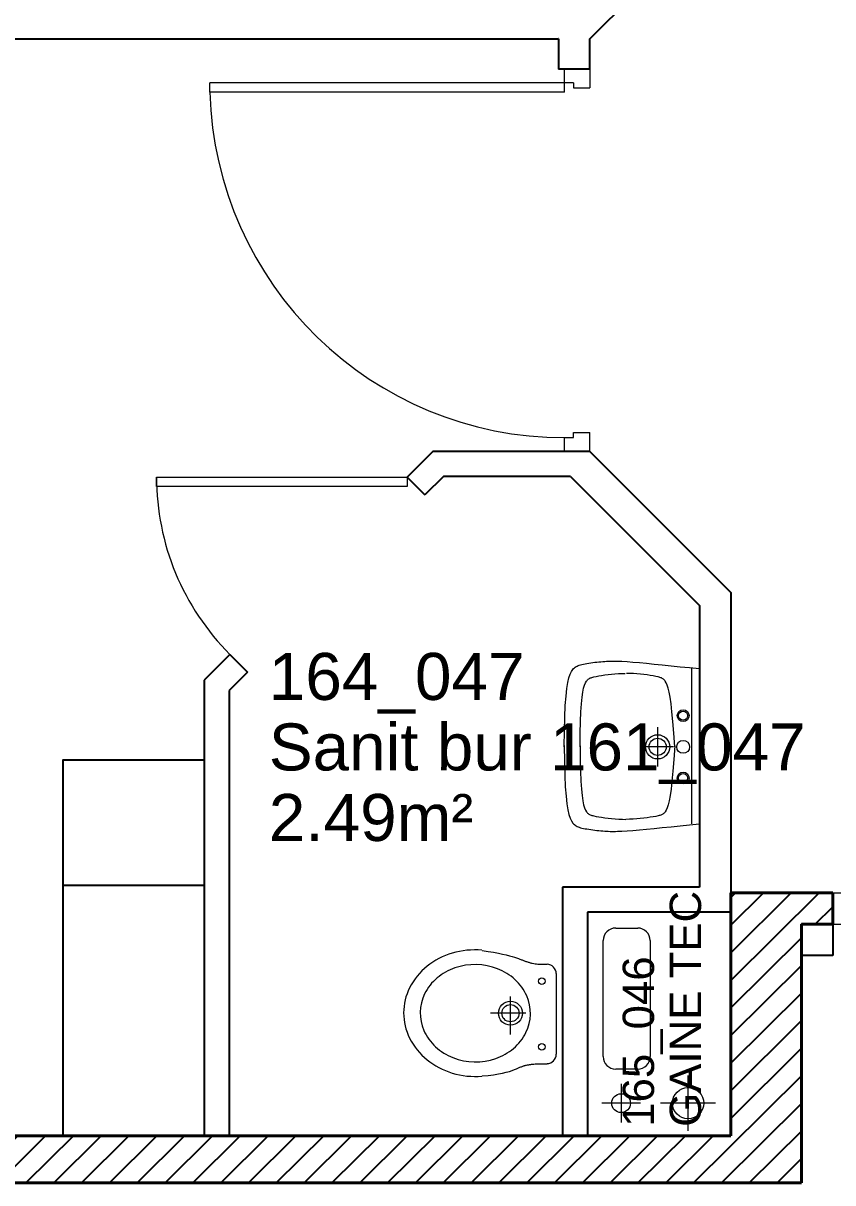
# Model space of a CAD drawing. Header units: millimetres. Extents: x -11 to 211, y -5 to 120.
# Drawn here: x 163.067 to 165.65, y 45.446 to 49.146 of the extents above; entities that cross this region are included whole.
import ezdxf

# ---------------------------------------------------------------- set-up
doc = ezdxf.new("R2010")
doc.units = ezdxf.units.MM
doc.header["$LTSCALE"] = 0.1
doc.header["$MEASUREMENT"] = 0
doc.linetypes.add('CACHÉ', pattern=[0.25, 0.125, -0.125])
doc.linetypes.add('CONTINU', pattern=[0])
doc.layers.get('0').update_dxf_attribs({"linetype": 'CONTINUOUS'})
for name, color, linetype, lineweight in [('A_CHASS', 4, 'CONTINU', 0), ('A_MURS_STRU', 7, 'CONTINU', 40), ('A_PORTE', 8, 'CONTINU', 0), ('A_SANI', 5, 'CONTINU', 0)]:
    doc.layers.add(name, color=color, linetype=linetype, lineweight=lineweight)
for name, color, linetype in [('A_EQMP', 142, 'CONTINUOUS'), ('A_Etiqu_Gaine', 8, 'CONTINUOUS'), ('A_Etiqu_Gaine_ancien', 8, 'CONTINUOUS'), ('A_Etiqu_Gaine_code', 8, 'CONTINUOUS'), ('A_Etiqu_Local', 8, 'CONTINUOUS'), ('A_HACH_STRUC', 7, 'CONTINUOUS'), ('A_MUR_CLOIS', 7, 'CONTINU')]:
    doc.layers.add(name, color=color, linetype=linetype)
doc.styles.add('Attribut', font='arial.ttf')

# ---------------------------------------------------------------- blocks, each defined once
blk = doc.blocks.new('A_Etiqu_Local')
at = {"style": 'Attribut', "flags": 1}
for tag, p in [('CODE_HOPITAL', (-0.4463, 1.632)), ('CODE_SITE', (-0.4463, 1.407)), ('CODE_BATIMENT', (-0.4463, 1.182)), ('CODE_SECTEUR', (-0.4463, 0.957)), ('CODE_ETAGE', (-0.4463, 0.732)), ('NOM_NORMALISE', (-0.4463, -0.843)), ('SECTEUR_ACTIVITE', (-0.4463, -1.068)), ('SOUS_SECTEUR_ACTIVITE', (-0.4463, -1.293)), ('VOLUME', (-0.4463, -1.518)), ('SERVICE', (-0.4463, -1.743)), ('CODE_UG', (-0.4463, -1.968)), ('CODE_UA', (-0.4463, -2.193)), ('CODE_POLE', (-0.4463, -2.418)), ('OCCUPANT_EXTERNE', (-0.4463, -2.643)), ('DISPONIBILITE', (-0.4463, -2.868)), ('ACCES_HANDICAPES', (-0.4463, -3.093)), ('NATURE_SOL', (-0.4463, -3.318)), ('RISQUE_LABORATOIRE', (-0.4463, -3.543)), ('AMIANTE', (-0.4463, -3.768))]:
    blk.add_attdef(tag, p, '', height=0.15, dxfattribs=at)
at = {"layer": 'A_Etiqu_Local', "style": 'Attribut'}
for tag, p in [('CODE_PIECE', (-0.4463, 0.282)), ('NOM_USAGE', (-0.4463, 0.057)), ('SURFACE', (-0.4463, -0.168))]:
    blk.add_attdef(tag, p, '', height=0.15, dxfattribs=at)
blk = doc.blocks.new('A_Etiqu_Gaine')
at = {"style": 'Attribut', "flags": 1}
for tag, p in [('CODE_HOPITAL', (-0.4323, 0.8651)), ('CODE_SITE', (-0.4323, 0.7151)), ('CODE_BATIMENT', (-0.4323, 0.5651)), ('CODE_SECTEUR', (-0.4323, 0.4151)), ('CODE_ETAGE', (-0.4323, 0.2651)), ('NOM_NORMALISE', (-0.4323, -0.3349)), ('SECTEUR_ACTIVITE', (-0.4323, -0.4849)), ('SOUS_SECTEUR_ACTIVITE', (-0.4323, -0.6349)), ('SURFACE', (-0.4323, -0.7849)), ('CODE_UG', (-0.4323, -0.9349)), ('CODE_POLE', (-0.4323, -1.0849)), ('AMIANTE', (-0.4323, -1.2349))]:
    blk.add_attdef(tag, p, '', height=0.1, dxfattribs=at)
at = {"layer": 'A_Etiqu_Gaine', "style": 'Attribut'}
blk.add_attdef('NOM_USAGE', (-0.4323, -0.1849), '', height=0.1, dxfattribs=at)
at = {"layer": 'A_Etiqu_Gaine_ancien', "style": 'Attribut'}
blk.add_attdef('CODE_PIECE_ANCIEN', (-0.4323, 0.1151), '', height=0.1, dxfattribs=at)
at = {"layer": 'A_Etiqu_Gaine_code', "style": 'Attribut'}
blk.add_attdef('CODE_PIECE', (-0.4323, -0.0349), '', height=0.1, dxfattribs=at)

msp = doc.modelspace()

# ---------------------------------------------------------------- hatches: boundary and pattern name
at = {"layer": 'A_HACH_STRUC'}
h = msp.add_hatch(dxfattribs=at)
h.set_pattern_fill('ANSI31', color=8, scale=0.5, angle=359.7696, style=0)
h.set_pattern_definition([(44.7696, (158.550066, 45.446174), (-0.0440161, 0.04437154), [])])
h.paths.add_polyline_path([(165.5501, 46.2712), (165.65, 46.2712), (165.65, 46.3712), (165.5501, 46.3712), (165.3246, 46.3712), (165.3246, 46.3099), (165.3246, 45.5962), (163.6446, 45.5962), (163.6446, 45.5962), (163.1946, 45.5962), (158.6501, 45.5962), (158.6501, 45.6711), (158.5501, 45.6711), (158.5501, 45.6462), (158.5501, 45.4462), (165.2251, 45.4462), (165.5501, 45.4462)])

# ---------------------------------------------------------------- linework, layer by layer
at = {"layer": 'A_CHASS', "color": 8, "linetype": 'CACHÉ'}
for p, q in [((165.65, 46.3712), (167.1, 46.3712)), ((165.65, 46.2712), (167.1, 46.2712))]:
    msp.add_line(p, q, dxfattribs=at)
at = {"layer": 'A_EQMP', "color": 8, "linetype": 'Continuous'}
msp.add_line((163.1946, 46.3962), (163.6446, 46.3962), dxfattribs=at)
msp.add_lwpolyline([(163.6446, 45.5962), (163.1946, 45.5962), (163.1946, 46.7962), (163.6446, 46.7962)], close=True, dxfattribs=at)
at = {"layer": 'A_MUR_CLOIS', "color": 8, "linetype": 'Continuous'}
for p, q in [((164.8746, 49.096), (165.3246, 49.546)), ((158.6501, 49.096), (164.7746, 49.096)), ((164.7745, 49.0962), (164.7743, 49.096)), ((164.7746, 49.096), (164.7743, 49.096)), ((164.7746, 49.096), (164.7746, 48.9997)), ((164.8746, 48.9997), (164.8746, 49.096)), ((164.8746, 48.9997), (164.7746, 48.9997)), ((164.3746, 47.7799), (164.2925, 47.6978)), ((164.8746, 47.7799), (164.3746, 47.7799)), ((164.8746, 47.7799), (165.3246, 47.3299)), ((164.2925, 47.6978), (164.349, 47.6412)), ((164.4078, 47.6999), (164.349, 47.6412)), ((164.8132, 47.6999), (164.4078, 47.6999)), ((164.8132, 47.6999), (165.2246, 47.2885)), ((165.3246, 47.3299), (165.3246, 46.3099)), ((165.2246, 47.2885), (165.2246, 46.3899)), ((163.7268, 47.1321), (163.6446, 47.0499)), ((163.7268, 47.1321), (163.7833, 47.0755)), ((163.7833, 47.0755), (163.7246, 47.0168)), ((163.6446, 47.0499), (163.6446, 45.5962)), ((163.7246, 47.0168), (163.7246, 45.5962)), ((165.2246, 46.3899), (164.7876, 46.3899)), ((164.7876, 46.3899), (164.7876, 45.5962)), ((165.3246, 46.3099), (164.8676, 46.3099)), ((164.8676, 46.3099), (164.8676, 45.5962))]:
    msp.add_line(p, q, dxfattribs=at)
msp.add_lwpolyline([(165.6501, 46.1712), (165.5501, 46.1712), (165.5501, 46.2712), (165.6501, 46.2712)], close=True, dxfattribs=at)
at = {"layer": 'A_MURS_STRU', "color": 8, "linetype": 'Continuous'}
for p, q in [((165.3246, 46.3712), (165.65, 46.3712)), ((165.3246, 45.5962), (165.3246, 46.3712)), ((165.65, 46.3712), (165.65, 46.2712)), ((165.5501, 46.2712), (165.65, 46.2712)), ((165.5501, 45.4462), (165.5501, 46.2712)), ((165.3246, 45.5962), (158.6501, 45.5962)), ((165.5501, 45.4462), (158.5501, 45.4462))]:
    msp.add_line(p, q, dxfattribs=at)
at = {"layer": 'A_PORTE', "color": 8, "linetype": 'Continuous'}
for p, q in [((164.8746, 48.9997), (164.7946, 48.9997)), ((164.7946, 48.9258), (164.7946, 48.9997)), ((164.8746, 48.9997), (164.8746, 48.9398)), ((164.8224, 48.9558), (163.663, 48.9558)), ((163.663, 48.9258), (163.663, 48.9558)), ((164.8224, 48.9558), (164.8224, 48.9398)), ((164.7946, 48.9258), (163.663, 48.9258)), ((164.8224, 48.9398), (164.8746, 48.9398)), ((164.7946, 47.8238), (164.8224, 47.8238)), ((164.7946, 47.7799), (164.7946, 47.8238)), ((164.8224, 47.8398), (164.8746, 47.8398)), ((164.8224, 47.8238), (164.8224, 47.8398)), ((164.8746, 47.7799), (164.8746, 47.8398)), ((164.8746, 47.7799), (164.7946, 47.7799))]:
    msp.add_line(p, q, dxfattribs=at)
msp.add_lwpolyline([(164.2925, 47.6678), (163.4925, 47.6678), (163.4925, 47.6978), (164.2925, 47.6978)], close=True, dxfattribs=at)
at = {"layer": 'A_PORTE', "color": 8}
msp.add_arc((164.7946, 48.9558), 1.132, 181.5186, 270, dxfattribs=at)
at = {"layer": 'A_PORTE', "color": 8, "linetype": 'Continuous'}
msp.add_arc((164.2925, 47.6978), 0.8, 180, 225, dxfattribs=at)
at = {"layer": 'A_SANI', "color": 8, "linetype": 'Continuous'}
for p, q in [((164.9032, 47.0636), (164.9125, 47.0651)), ((164.9125, 47.0651), (164.9224, 47.0665)), ((164.9224, 47.0665), (164.9329, 47.0678)), ((164.9329, 47.0678), (164.9438, 47.0689)), ((164.9438, 47.0689), (164.9549, 47.0699)), ((164.9549, 47.0699), (164.966, 47.0707)), ((164.966, 47.0707), (164.9771, 47.0713)), ((164.9771, 47.0713), (164.9879, 47.0717)), ((165.0029, 47.0713), (164.9922, 47.0717)), ((165.014, 47.0707), (165.0029, 47.0713)), ((165.0251, 47.0699), (165.014, 47.0707)), ((165.0362, 47.0689), (165.0251, 47.0699)), ((165.0471, 47.0678), (165.0362, 47.0689)), ((165.0576, 47.0665), (165.0471, 47.0678)), ((165.0676, 47.0651), (165.0576, 47.0665)), ((165.0768, 47.0636), (165.0676, 47.0651)), ((165.1997, 47.0869), (165.1997, 46.5915)), ((165.2246, 47.0869), (165.2246, 46.5915)), ((164.8551, 47.0248), (164.8581, 47.0345)), ((164.8581, 47.0345), (164.8612, 47.0418)), ((164.8612, 47.0418), (164.8645, 47.0472)), ((164.8645, 47.0472), (164.8662, 47.0494)), ((164.8662, 47.0494), (164.868, 47.0513)), ((164.868, 47.0513), (164.8699, 47.053)), ((164.8699, 47.053), (164.8718, 47.0545)), ((164.8718, 47.0545), (164.8739, 47.0557)), ((164.8739, 47.0557), (164.8762, 47.0569)), ((164.8762, 47.0569), (164.8787, 47.0579)), ((164.8787, 47.0579), (164.8814, 47.0588)), ((164.8814, 47.0588), (164.8843, 47.0596)), ((164.8843, 47.0596), (164.8876, 47.0604)), ((164.8876, 47.0604), (164.8949, 47.062)), ((164.8949, 47.062), (164.9032, 47.0636)), ((165.0851, 47.062), (165.0768, 47.0636)), ((165.0925, 47.0604), (165.0851, 47.062)), ((165.0957, 47.0596), (165.0925, 47.0604)), ((165.0986, 47.0588), (165.0957, 47.0596)), ((165.1013, 47.0579), (165.0986, 47.0588)), ((165.1038, 47.0569), (165.1013, 47.0579)), ((165.1061, 47.0557), (165.1038, 47.0569)), ((165.1082, 47.0545), (165.1061, 47.0557)), ((165.1102, 47.053), (165.1082, 47.0545)), ((165.112, 47.0513), (165.1102, 47.053)), ((165.1138, 47.0494), (165.112, 47.0513)), ((165.1155, 47.0472), (165.1138, 47.0494)), ((165.1188, 47.0418), (165.1155, 47.0472)), ((165.122, 47.0345), (165.1188, 47.0418)), ((165.1251, 47.0248), (165.122, 47.0345)), ((164.848, 46.9749), (164.8501, 46.9956)), ((164.8501, 46.9956), (164.8525, 47.0121)), ((164.8525, 47.0121), (164.8551, 47.0248)), ((165.1282, 47.0121), (165.1251, 47.0248)), ((165.1311, 46.9956), (165.1282, 47.0121)), ((165.1341, 46.9749), (165.1311, 46.9956)), ((164.8463, 46.9493), (164.848, 46.9749)), ((165.137, 46.9493), (165.1341, 46.9749)), ((164.8441, 46.881), (164.845, 46.9182)), ((164.845, 46.9182), (164.8463, 46.9493)), ((165.1399, 46.9182), (165.137, 46.9493)), ((165.1428, 46.881), (165.1399, 46.9182)), ((164.8437, 46.837), (164.8441, 46.881)), ((165.0911, 46.9005), (165.0911, 46.774)), ((165.1458, 46.837), (165.1428, 46.881)), ((164.8437, 46.8404), (164.8441, 46.7964)), ((165.1421, 46.8372), (165.04, 46.8372)), ((165.1458, 46.8404), (165.1428, 46.7964)), ((164.8441, 46.7964), (164.845, 46.7592)), ((165.1428, 46.7964), (165.1399, 46.7592)), ((164.845, 46.7592), (164.8463, 46.728)), ((165.1399, 46.7592), (165.137, 46.728)), ((164.8463, 46.728), (164.848, 46.7024)), ((164.848, 46.7024), (164.8501, 46.6817)), ((165.1341, 46.7024), (165.1311, 46.6817)), ((165.137, 46.728), (165.1341, 46.7024)), ((164.8501, 46.6817), (164.8525, 46.6653)), ((164.8525, 46.6653), (164.8551, 46.6525)), ((165.1282, 46.6653), (165.1251, 46.6525)), ((165.1311, 46.6817), (165.1282, 46.6653)), ((164.8551, 46.6525), (164.8581, 46.6428)), ((164.8581, 46.6428), (164.8612, 46.6356)), ((164.8612, 46.6356), (164.8645, 46.6301)), ((164.8645, 46.6301), (164.8662, 46.6279)), ((164.8662, 46.6279), (164.868, 46.626)), ((164.868, 46.626), (164.8699, 46.6243)), ((164.8699, 46.6243), (164.8718, 46.6229)), ((164.8718, 46.6229), (164.8739, 46.6216)), ((164.8739, 46.6216), (164.8762, 46.6205)), ((164.8762, 46.6205), (164.8787, 46.6195)), ((165.1038, 46.6205), (165.1013, 46.6195)), ((165.1061, 46.6216), (165.1038, 46.6205)), ((165.1082, 46.6229), (165.1061, 46.6216)), ((165.1102, 46.6243), (165.1082, 46.6229)), ((165.112, 46.626), (165.1102, 46.6243)), ((165.1138, 46.6279), (165.112, 46.626)), ((165.1155, 46.6301), (165.1138, 46.6279)), ((165.1188, 46.6356), (165.1155, 46.6301)), ((165.122, 46.6428), (165.1188, 46.6356)), ((165.1251, 46.6525), (165.122, 46.6428)), ((164.8787, 46.6195), (164.8814, 46.6186)), ((164.8814, 46.6186), (164.8843, 46.6177)), ((164.8843, 46.6177), (164.8876, 46.6169)), ((164.8876, 46.6169), (164.8949, 46.6153)), ((164.8949, 46.6153), (164.9032, 46.6138)), ((164.9032, 46.6138), (164.9125, 46.6123)), ((164.9125, 46.6123), (164.9226, 46.6109)), ((164.9226, 46.6109), (164.9332, 46.6096)), ((164.9332, 46.6096), (164.9443, 46.6084)), ((164.9443, 46.6084), (164.9556, 46.6074)), ((164.9556, 46.6074), (164.9672, 46.6066)), ((164.9672, 46.6066), (164.9787, 46.606)), ((164.9787, 46.606), (164.99, 46.6056)), ((165.0013, 46.606), (164.99, 46.6056)), ((165.0129, 46.6066), (165.0013, 46.606)), ((165.0244, 46.6074), (165.0129, 46.6066)), ((165.0358, 46.6084), (165.0244, 46.6074)), ((165.0468, 46.6096), (165.0358, 46.6084)), ((165.0575, 46.6109), (165.0468, 46.6096)), ((165.0675, 46.6123), (165.0575, 46.6109)), ((165.0768, 46.6138), (165.0675, 46.6123)), ((165.0851, 46.6153), (165.0768, 46.6138)), ((165.0925, 46.6169), (165.0851, 46.6153)), ((165.0957, 46.6177), (165.0925, 46.6169)), ((165.0986, 46.6186), (165.0957, 46.6177)), ((165.1013, 46.6195), (165.0986, 46.6186)), ((164.9576, 46.259), (165.0276, 46.259)), ((164.9176, 45.849), (164.9176, 46.219)), ((165.0676, 46.219), (165.0676, 45.849)), ((164.7356, 46.1436), (164.7387, 46.1435)), ((164.7676, 46.1135), (164.7676, 45.8563)), ((164.6218, 45.919), (164.6218, 46.0411)), ((164.6706, 45.9874), (164.5583, 45.9874)), ((164.7356, 45.8262), (164.7387, 45.8263)), ((165.0276, 45.809), (164.9576, 45.809)), ((165.1884, 45.6124), (165.1884, 45.7881)), ((164.9746, 45.7618), (164.9746, 45.6388)), ((165.0361, 45.7003), (164.9131, 45.7003)), ((165.2762, 45.7003), (165.1005, 45.7003))]:
    msp.add_line(p, q, dxfattribs=at)
for points in [[(164.7929, 46.8372), (164.7937, 46.8887), (164.7949, 46.9322), (164.7967, 46.9686), (164.7989, 46.9986), (164.8016, 47.0229), (164.8047, 47.0422), (164.8081, 47.0573), (164.812, 47.0688), (164.8162, 47.0775), (164.8207, 47.0842), (164.8207, 47.0842), (164.8231, 47.0869), (164.8256, 47.0893), (164.8283, 47.0915), (164.8311, 47.0934), (164.8342, 47.095), (164.8375, 47.0965), (164.8412, 47.0979), (164.8453, 47.0991), (164.8497, 47.1002), (164.8545, 47.1013), (164.8545, 47.1013), (164.8599, 47.1023), (164.8656, 47.1033), (164.8716, 47.1043), (164.8779, 47.1052), (164.8844, 47.1061), (164.8909, 47.1069), (164.8975, 47.1076), (164.904, 47.1083), (164.9104, 47.1089), (164.9166, 47.1095), (164.9166, 47.1095), (164.9225, 47.11), (164.9282, 47.1103), (164.9338, 47.1106), (164.9394, 47.1108), (164.945, 47.111), (164.9509, 47.111), (164.9569, 47.1109), (164.9633, 47.1107), (164.9701, 47.1105), (164.9774, 47.1101), (164.9774, 47.1101), (164.9937, 47.109), (165.0123, 47.1076), (165.033, 47.1058), (165.0556, 47.1037), (165.0801, 47.1013), (165.1062, 47.0987), (165.1339, 47.0959), (165.1629, 47.093), (165.1932, 47.09), (165.2246, 47.0869)], [(164.7929, 46.8412), (164.7937, 46.7897), (164.7949, 46.7462), (164.7967, 46.7098), (164.7989, 46.6798), (164.8016, 46.6555), (164.8047, 46.6362), (164.8081, 46.6211), (164.812, 46.6096), (164.8162, 46.6009), (164.8207, 46.5942), (164.8207, 46.5942), (164.8231, 46.5915), (164.8256, 46.5891), (164.8283, 46.5869), (164.8311, 46.585), (164.8342, 46.5834), (164.8375, 46.5819), (164.8412, 46.5805), (164.8453, 46.5793), (164.8497, 46.5782), (164.8545, 46.5771), (164.8545, 46.5771), (164.8599, 46.5761), (164.8656, 46.5751), (164.8716, 46.5741), (164.8779, 46.5732), (164.8844, 46.5723), (164.8909, 46.5715), (164.8975, 46.5708), (164.904, 46.5701), (164.9104, 46.5695), (164.9166, 46.5689), (164.9166, 46.5689), (164.9225, 46.5685), (164.9282, 46.5681), (164.9338, 46.5678), (164.9394, 46.5676), (164.945, 46.5674), (164.9509, 46.5674), (164.9569, 46.5675), (164.9633, 46.5677), (164.9701, 46.5679), (164.9774, 46.5683), (164.9774, 46.5683), (164.9937, 46.5694), (165.0123, 46.5708), (165.033, 46.5726), (165.0556, 46.5747), (165.0801, 46.5771), (165.1062, 46.5797), (165.1339, 46.5825), (165.1629, 46.5854), (165.1932, 46.5885), (165.2246, 46.5915)], [(164.5315, 46.1876), (164.5508, 46.1846), (164.568, 46.1817), (164.5832, 46.1789), (164.5965, 46.176), (164.6082, 46.1733), (164.6183, 46.1707), (164.6271, 46.1682), (164.6347, 46.1658), (164.6413, 46.1636), (164.647, 46.1615), (164.647, 46.1615), (164.6496, 46.1606), (164.6521, 46.1597), (164.6544, 46.1588), (164.6566, 46.1579), (164.6588, 46.1571), (164.6609, 46.1564), (164.6629, 46.1556), (164.665, 46.1548), (164.667, 46.1541), (164.6691, 46.1534), (164.6691, 46.1534), (164.6712, 46.1526), (164.6734, 46.1519), (164.6756, 46.1512), (164.6779, 46.1505), (164.6801, 46.1498), (164.6824, 46.1492), (164.6847, 46.1485), (164.687, 46.1479), (164.6893, 46.1474), (164.6915, 46.1469), (164.6915, 46.1469), (164.6959, 46.146), (164.7003, 46.1453), (164.7046, 46.1447), (164.7088, 46.1443), (164.7131, 46.144), (164.7174, 46.1438), (164.7218, 46.1437), (164.7262, 46.1436), (164.7308, 46.1436), (164.7356, 46.1436)], [(164.5315, 45.7872), (164.5508, 45.7889), (164.568, 45.791), (164.5832, 45.7934), (164.5965, 45.7961), (164.6082, 45.7989), (164.6183, 45.8018), (164.6271, 45.8047), (164.6347, 45.8076), (164.6413, 45.8102), (164.647, 45.8127), (164.647, 45.8127), (164.6496, 45.8138), (164.6521, 45.8148), (164.6544, 45.8157), (164.6566, 45.8166), (164.6588, 45.8174), (164.6609, 45.8182), (164.6629, 45.8189), (164.665, 45.8196), (164.667, 45.8202), (164.6691, 45.8207), (164.6691, 45.8207), (164.6712, 45.8213), (164.6734, 45.8218), (164.6756, 45.8222), (164.6779, 45.8227), (164.6801, 45.823), (164.6824, 45.8234), (164.6847, 45.8238), (164.687, 45.8241), (164.6893, 45.8243), (164.6915, 45.8246), (164.6915, 45.8246), (164.6959, 45.825), (164.7003, 45.8254), (164.7046, 45.8257), (164.7088, 45.8259), (164.7131, 45.826), (164.7174, 45.8261), (164.7218, 45.8262), (164.7262, 45.8262), (164.7308, 45.8262), (164.7356, 45.8262)]]:
    msp.add_lwpolyline(points, dxfattribs=at)
for points in [[(164.5308, 46.1883, 0.092772), (164.4357, 46.1789, 0.098236), (164.3556, 46.1373, 0.108258), (164.2999, 46.0685, 0.11669), (164.281, 45.9884, 0.116228), (164.2999, 45.9082, 0.107322), (164.3556, 45.8388, 0.097518), (164.4358, 45.7964, 0.092603), (164.5308, 45.7863, 0.094447)], [(164.3455, 45.9323, 0.102556), (164.3829, 45.8802, 0.093461), (164.4383, 45.8456, 0.177079), (164.5748, 45.8428, 0.093461), (164.6315, 45.875, 0.102556), (164.671, 45.9256, 0.222835), (164.6735, 46.0424, 0.102556), (164.6361, 46.0946, 0.093461), (164.5807, 46.1291, 0.177231), (164.4442, 46.1319, 0.093461), (164.3875, 46.0997, 0.102556), (164.348, 46.0492, 0.222727), (164.3455, 45.9323)]]:
    msp.add_lwpolyline(points, format="xyb", dxfattribs=at)
for centre, radius in [((165.1726, 46.9367), 0.0189), ((165.1726, 46.9367), 0.0144), ((165.0911, 46.8372), 0.0387), ((165.0911, 46.8372), 0.0274), ((165.1726, 46.8372), 0.0204), ((165.1726, 46.7377), 0.0189), ((165.1726, 46.7377), 0.0144), ((164.7215, 46.0899), 0.0105), ((164.6218, 45.9874), 0.0383), ((164.6218, 45.9874), 0.0276), ((164.7215, 45.8799), 0.0105), ((165.1884, 45.7003), 0.05), ((164.9746, 45.7003), 0.03)]:
    msp.add_circle(centre, radius, dxfattribs=at)
for centre, radius, start, end in [((164.9576, 46.219), 0.04, 89.9992, 179.9993), ((165.0276, 46.219), 0.04, 359.9992, 89.9993), ((164.7376, 46.1135), 0.03, 360, 87.8165), ((164.7376, 45.8563), 0.03, 272.1835, 360), ((164.9576, 45.849), 0.04, 179.9992, 269.9993), ((165.0276, 45.849), 0.04, 270, 0)]:
    msp.add_arc(centre, radius, start, end, dxfattribs=at)

# ---------------------------------------------------------------- block references
at = {"layer": 'A_Etiqu_Gaine', "color": 8, "rotation": 90}
msp.add_blockref('A_Etiqu_Gaine', (165.0449, 46.0571), dxfattribs=at).add_auto_attribs({'CODE_PIECE': '165_046', 'NOM_USAGE': 'GAINE TEC'})
at = {"layer": 'A_Etiqu_Local', "color": 8}
ref = msp.add_blockref('A_Etiqu_Local', (164.2972, 46.7049), dxfattribs=at)
ref.add_attrib('CODE_PIECE', '164_047', (163.8509, 46.9869), dxfattribs={"height": 0.15, "style": 'Attribut'})
ref.add_attrib('NOM_USAGE', 'Sanit bur 161_047', (163.8509, 46.7619), dxfattribs={"height": 0.15, "style": 'Attribut'})
ref.add_attrib('SURFACE', '2.49m²', (163.8509, 46.5369), dxfattribs={"height": 0.15, "style": 'Attribut'})

doc.saveas('drawing.dxf')
